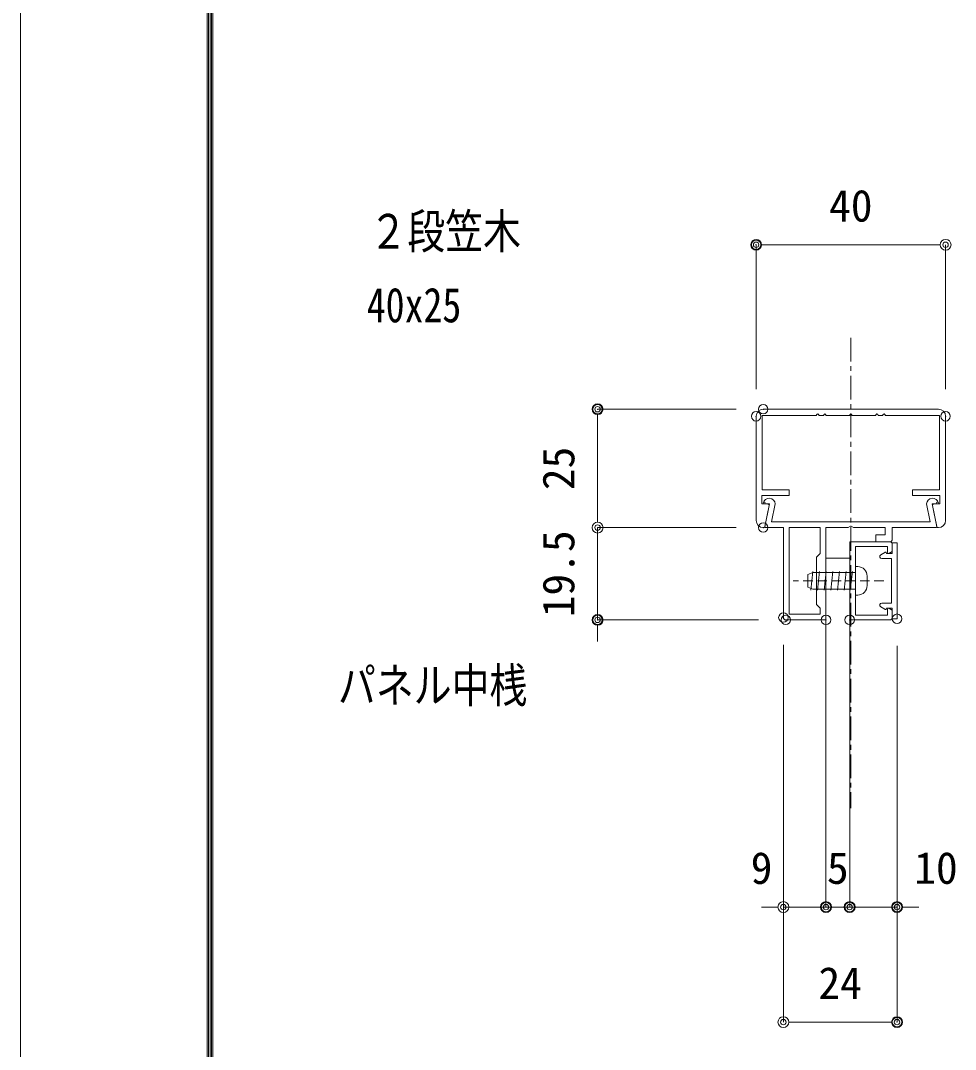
# Model space of a CAD drawing. Units: millimetres, scale not verified. Extents: x -1682 to 1682, y -1188 to 1188.
# Drawn here: x -1682 to -1287.2, y -336.8 to 97.8 of the extents above; entities that cross this region are included whole.
import ezdxf
from ezdxf.enums import TextEntityAlignment as Align

# ---------------------------------------------------------------- set-up
doc = ezdxf.new("R2010")
doc.units = ezdxf.units.MM
doc.header["$LTSCALE"] = 8
doc.header["$PDMODE"] = 32
doc.header["$PDSIZE"] = 4
doc.linetypes.add('USER1', pattern=[2, 1.25, -0.25, 0.25, -0.25])
doc.linetypes.add('USER3', pattern=[0.375, 0.25, -0.125])
for name, color, linetype, lineweight in [('0-0_0', 7, 'Continuous', 18), ('0-1_DEFPOINTS', 7, 'Continuous', 18), ('0-6_WAKU', 7, 'Continuous', 18), ('0-A_6ﾊｯﾁﾝｸﾞ', 4, 'Continuous', 18), ('0-B_51破線ｱﾙﾐ', 3, 'USER3', 18), ('0-E_3中心線', 2, 'USER1', 18), ('0-F_41ｱﾙﾐ', 6, 'Continuous', 18), ('1-0_1手摺寸法', 3, 'Continuous', 18), ('1-3_CYAN', 4, 'Continuous', 18)]:
    doc.layers.add(name, color=color, linetype=linetype, lineweight=lineweight)
doc.layers.add('0-2_笠木', color=7, linetype='Continuous')
doc.layers.add('0-3_MOJI', color=7, linetype='Continuous')
doc.styles.add('ＭＳ ゴシック', font='')
doc.styles.get('ＭＳ ゴシック').set_extended_font_data('MS Gothic')

# ---------------------------------------------------------------- blocks, each defined once
blk = doc.blocks.new('_ORIGIN2')
at = {"layer": '0-0_0'}
blk.add_line((-0.5, 0), (-1, 0), dxfattribs=at)
for radius in [0.5, 0.25]:
    blk.add_circle((0, 0), radius, dxfattribs=at)
blk = doc.blocks.new('D71')
at = {"layer": '0-1_DEFPOINTS'}
for p in [(-1296.581, 357.572), (-1226.607, 357.572), (-1226.607, 307.572)]:
    blk.add_point(p, dxfattribs=at)
at = {"layer": '1-0_1手摺寸法', "color": 7}
for p, q in [((-1238.107, 357.572), (-1296.581, 357.572)), ((-1296.581, 312.172), (-1296.581, 352.972)), ((-1238.107, 307.572), (-1296.581, 307.572))]:
    blk.add_line(p, q, dxfattribs=at)
at = {"layer": '1-0_1手摺寸法', "xscale": 4.6, "yscale": 4.6}
for p, rotation in [((-1296.581, 357.572), 90), ((-1296.581, 307.572), 270)]:
    blk.add_blockref('_ORIGIN2', p, dxfattribs=dict(at, rotation=rotation))
at = {"layer": '1-0_1手摺寸法', "color": 7, "style": 'ＭＳ ゴシック'}
blk.add_text('25', height=13.49, rotation=90, dxfattribs=at).set_placement((-1302.331, 323.372), align=Align.BOTTOM_LEFT)
blk = doc.blocks.new('D72')
at = {"layer": '0-1_DEFPOINTS'}
for p in [(-1226.607, 307.572), (-1296.581, 268.572), (-1217.107, 268.572)]:
    blk.add_point(p, dxfattribs=at)
at = {"layer": '1-0_1手摺寸法', "color": 7}
for p, q in [((-1296.581, 312.172), (-1296.581, 316.772)), ((-1238.107, 307.572), (-1296.581, 307.572)), ((-1296.581, 307.572), (-1296.581, 268.572)), ((-1228.607, 268.572), (-1296.581, 268.572)), ((-1296.581, 263.972), (-1296.581, 259.372))]:
    blk.add_line(p, q, dxfattribs=at)
at = {"layer": '1-0_1手摺寸法', "xscale": 4.6, "yscale": 4.6}
for p, rotation in [((-1296.581, 307.572), 270), ((-1296.581, 268.572), 90)]:
    blk.add_blockref('_ORIGIN2', p, dxfattribs=dict(at, rotation=rotation))
at = {"layer": '1-0_1手摺寸法', "color": 7, "style": 'ＭＳ ゴシック'}
blk.add_text('19.5', height=13.49, rotation=90, dxfattribs=at).set_placement((-1302.331, 269.672), align=Align.BOTTOM_LEFT)
blk = doc.blocks.new('D73')
at = {"layer": '0-1_DEFPOINTS'}
for p in [(-1218.107, 269.572), (-1200.107, 268.572), (-1200.107, 147.244)]:
    blk.add_point(p, dxfattribs=at)
at = {"layer": '1-0_1手摺寸法', "color": 7}
for p, q in [((-1218.107, 258.072), (-1218.107, 147.244)), ((-1200.107, 257.072), (-1200.107, 147.244)), ((-1222.707, 147.244), (-1227.307, 147.244)), ((-1218.107, 147.244), (-1200.107, 147.244)), ((-1195.507, 147.244), (-1190.907, 147.244))]:
    blk.add_line(p, q, dxfattribs=at)
at = {"layer": '1-0_1手摺寸法', "xscale": 4.6, "yscale": 4.6}
blk.add_blockref('_ORIGIN2', (-1218.107, 147.244), dxfattribs=at)
at = {"layer": '1-0_1手摺寸法', "xscale": 4.6, "yscale": 4.6, "rotation": 180}
blk.add_blockref('_ORIGIN2', (-1200.107, 147.244), dxfattribs=at)
at = {"layer": '1-0_1手摺寸法', "color": 7, "style": 'ＭＳ ゴシック'}
blk.add_text('9', height=13.49, dxfattribs=at).set_placement((-1231.907, 152.994), align=Align.BOTTOM_LEFT)
blk = doc.blocks.new('D74')
at = {"layer": '0-1_DEFPOINTS'}
for p in [(-1200.107, 268.572), (-1190.107, 268.572), (-1190.107, 147.244)]:
    blk.add_point(p, dxfattribs=at)
at = {"layer": '1-0_1手摺寸法', "color": 7}
for p, q in [((-1200.107, 257.072), (-1200.107, 147.244)), ((-1190.107, 257.072), (-1190.107, 147.244)), ((-1204.707, 147.244), (-1209.307, 147.244)), ((-1200.107, 147.244), (-1190.107, 147.244)), ((-1185.507, 147.244), (-1180.907, 147.244))]:
    blk.add_line(p, q, dxfattribs=at)
at = {"layer": '1-0_1手摺寸法', "xscale": 4.6, "yscale": 4.6}
blk.add_blockref('_ORIGIN2', (-1200.107, 147.244), dxfattribs=at)
at = {"layer": '1-0_1手摺寸法', "xscale": 4.6, "yscale": 4.6, "rotation": 180}
blk.add_blockref('_ORIGIN2', (-1190.107, 147.244), dxfattribs=at)
at = {"layer": '1-0_1手摺寸法', "color": 7, "style": 'ＭＳ ゴシック'}
blk.add_text('5', height=13.49, dxfattribs=at).set_placement((-1199.707, 152.994), align=Align.BOTTOM_LEFT)
blk = doc.blocks.new('D75')
at = {"layer": '0-1_DEFPOINTS'}
for p in [(-1190.107, 268.572), (-1170.107, 269.072), (-1170.107, 147.244)]:
    blk.add_point(p, dxfattribs=at)
at = {"layer": '1-0_1手摺寸法', "color": 7}
for p, q in [((-1190.107, 257.072), (-1190.107, 147.244)), ((-1170.107, 257.572), (-1170.107, 147.244)), ((-1194.707, 147.244), (-1199.307, 147.244)), ((-1190.107, 147.244), (-1170.107, 147.244)), ((-1165.507, 147.244), (-1160.907, 147.244))]:
    blk.add_line(p, q, dxfattribs=at)
at = {"layer": '1-0_1手摺寸法', "xscale": 4.6, "yscale": 4.6}
blk.add_blockref('_ORIGIN2', (-1190.107, 147.244), dxfattribs=at)
at = {"layer": '1-0_1手摺寸法', "xscale": 4.6, "yscale": 4.6, "rotation": 180}
blk.add_blockref('_ORIGIN2', (-1170.107, 147.244), dxfattribs=at)
at = {"layer": '1-0_1手摺寸法', "color": 7, "style": 'ＭＳ ゴシック'}
blk.add_text('10', height=13.49, dxfattribs=at).set_placement((-1162.826, 153.021), align=Align.BOTTOM_LEFT)
blk = doc.blocks.new('D76')
at = {"layer": '0-1_DEFPOINTS'}
for p in [(-1218.107, 269.572), (-1170.107, 269.072), (-1170.107, 98.642)]:
    blk.add_point(p, dxfattribs=at)
at = {"layer": '1-0_1手摺寸法', "color": 7}
for p, q in [((-1218.107, 258.072), (-1218.107, 98.642)), ((-1170.107, 257.572), (-1170.107, 98.642)), ((-1213.507, 98.642), (-1174.707, 98.642))]:
    blk.add_line(p, q, dxfattribs=at)
at = {"layer": '1-0_1手摺寸法', "xscale": 4.6, "yscale": 4.6, "rotation": 180}
blk.add_blockref('_ORIGIN2', (-1218.107, 98.642), dxfattribs=at)
at = {"layer": '1-0_1手摺寸法', "xscale": 4.6, "yscale": 4.6}
blk.add_blockref('_ORIGIN2', (-1170.107, 98.642), dxfattribs=at)
at = {"layer": '1-0_1手摺寸法', "color": 7, "style": 'ＭＳ ゴシック'}
blk.add_text('24', height=13.49, dxfattribs=at).set_placement((-1203.307, 104.392), align=Align.BOTTOM_LEFT)
blk = doc.blocks.new('D53')
at = {"layer": '0-1_DEFPOINTS'}
for p in [(-1229.607, 427.028), (-1229.607, 354.572), (-1149.607, 354.572)]:
    blk.add_point(p, dxfattribs=at)
at = {"layer": '1-0_1手摺寸法', "color": 7}
for p, q in [((-1229.607, 366.072), (-1229.607, 427.028)), ((-1154.207, 427.028), (-1225.007, 427.028)), ((-1149.607, 366.072), (-1149.607, 427.028))]:
    blk.add_line(p, q, dxfattribs=at)
at = {"layer": '1-0_1手摺寸法', "xscale": 4.6, "yscale": 4.6, "rotation": 180}
blk.add_blockref('_ORIGIN2', (-1229.607, 427.028), dxfattribs=at)
at = {"layer": '1-0_1手摺寸法', "xscale": 4.6, "yscale": 4.6}
blk.add_blockref('_ORIGIN2', (-1149.607, 427.028), dxfattribs=at)
at = {"layer": '1-0_1手摺寸法', "color": 7, "style": 'ＭＳ ゴシック'}
blk.add_text('40', height=13.49, dxfattribs=at).set_placement((-1198.807, 432.778), align=Align.BOTTOM_LEFT)
blk = doc.blocks.new('A$C5EFB2CC2')
at = {"layer": '0-F_41ｱﾙﾐ'}
for p, q in [((20, 25), (1.5, 25)), ((12.831, 23.907), (12.7, 23.7)), ((13.169, 23.907), (13.3, 23.7)), ((14.331, 23.907), (14.2, 23.7)), ((14.669, 23.907), (14.8, 23.7)), ((19.831, 23.907), (19.7, 23.7)), ((20, 25), (38.5, 25)), ((20.169, 23.907), (20.3, 23.7)), ((25.331, 23.907), (25.2, 23.7)), ((25.669, 23.907), (25.8, 23.7)), ((26.831, 23.907), (26.7, 23.7)), ((27.169, 23.907), (27.3, 23.7)), ((0, 23.5), (0, 1.5)), ((1.3, 23.7), (1.3, 8)), ((12.7, 23.7), (1.3, 23.7)), ((14.2, 23.7), (13.3, 23.7)), ((19.7, 23.7), (14.8, 23.7)), ((20.3, 23.7), (25.2, 23.7)), ((25.8, 23.7), (26.7, 23.7)), ((27.3, 23.7), (38.7, 23.7)), ((38.7, 23.7), (38.7, 8)), ((40, 23.5), (40, 1.5)), ((1.2, 6.8), (7, 6.8)), ((1.2, 6.8), (1.2, 5)), ((1.3, 8), (7, 8)), ((7, 8), (7, 6.8)), ((33, 8), (33, 6.8)), ((38.7, 8), (33, 8)), ((38.8, 6.8), (33, 6.8)), ((38.8, 6.8), (38.8, 5)), ((1.2, 5), (2.434, 5)), ((1.832, 0.161), (2.728, 4.641)), ((38.168, 0.161), (37.272, 4.641)), ((38.8, 5), (37.566, 5)), ((1.5, 0), (1.636, 0)), ((38.5, 0), (38.364, 0))]:
    blk.add_line(p, q, dxfattribs=at)
for centre, radius, start, end in [((1.5, 23.5), 1.5, 90, 180), ((13, 23.8), 0.2, 32.33353, 147.66647), ((14.5, 23.8), 0.2, 32.33353, 147.66647), ((20, 23.8), 0.2, 90, 147.66647), ((20, 23.8), 0.2, 32.33353, 90), ((25.5, 23.8), 0.2, 32.33353, 147.66647), ((27, 23.8), 0.2, 32.33353, 147.66647), ((38.5, 23.5), 1.5, 0, 90), ((2.434, 4.7), 0.3, 348.69007, 90), ((37.566, 4.7), 0.3, 90, 191.30993), ((1.5, 1.5), 1.5, 180, 270), ((1.636, 0.2), 0.2, 270, 348.69007), ((38.364, 0.2), 0.2, 191.30993, 270), ((38.5, 1.5), 1.5, 270, 0)]:
    blk.add_arc(centre, radius, start, end, dxfattribs=at)
blk = doc.blocks.new('HK-095')
at = {"layer": '0-F_41ｱﾙﾐ'}
for p, q in [((-10, 16.25), (-9, 16.25)), ((-9, 16.25), (-9, 14)), ((-9, 16), (-9, 14.431)), ((0, 16.5), (-8.5, 16.5)), ((-8, 15.5), (-8, 14.2)), ((-1.2, 15.5), (-8, 15.5)), ((-1.2, 15.5), (-1.2, 1)), ((0, 16.5), (0, 8.55)), ((-8.292, 14.022), (-9, 14.431)), ((-9, 14), (-7.75, 14)), ((-7.75, 14.1), (-7.75, 14)), ((-7.424, 14.255), (-6.552, 13.751)), ((-8.8, 13), (-6.797, 13)), ((0, 8.55), (-0.207, 8.419)), ((0, 8.55), (-0.207, 8.419)), ((0, 7.95), (-0.207, 8.081)), ((0, 7.95), (-0.207, 8.081)), ((0, 7.95), (0, 0)), ((-9, 2.5), (-7.75, 2.5)), ((-8.292, 2.478), (-9, 2.069)), ((-8, 1), (-8, 2.3)), ((-7.75, 2.4), (-7.75, 2.5)), ((-7.424, 2.245), (-6.552, 2.749)), ((-9, 0.5), (-9, 2.069)), ((0, 0), (-8.5, 0)), ((-1.2, 1), (-8, 1))]:
    blk.add_line(p, q, dxfattribs=at)
for points in [[(-10, 16.25), (-10, 0.25), (-9, 0.25)], [(-8.8, 13), (-8.8, 3.5), (-6.797, 3.5)], [(-9, 2.5), (-9, 0.25), (-9, 2.5)]]:
    blk.add_lwpolyline(points, dxfattribs=at)
for centre, radius, start, end in [((-8.5, 16), 0.5, 90, 180), ((-8.2, 14.2), 0.2, 237.42987, 0), ((-7.55, 14.1), 0.2, 50.79295, 180), ((-6.754, 13.402), 0.404, 263.84349, 60.07532), ((-0.1, 8.25), 0.2, 122.33353, 237.66647), ((-0.1, 8.25), 0.2, 122.33353, 237.66647), ((-8.2, 2.3), 0.2, 0, 122.57013), ((-7.55, 2.4), 0.2, 180, 309.20705), ((-6.754, 3.098), 0.404, 299.92468, 96.15651), ((-8.5, 0.5), 0.5, 180, 270)]:
    blk.add_arc(centre, radius, start, end, dxfattribs=at)
blk = doc.blocks.new('A$C43F735A4')
at = {"layer": '0-A_6ﾊｯﾁﾝｸﾞ'}
for p, q in [((5, 15.421), (1, 14.952)), ((5, 15.421), (1, 14.952)), ((1.25, 14.993), (1.664, 15.993)), ((4.336, 15.993), (1.664, 15.993)), ((4.75, 14.993), (4.336, 15.993)), ((5, 14.011), (1, 13.542)), ((5, 14.011), (1, 13.542)), ((1.25, 5.993), (1.25, 14.993)), ((4.75, 5.993), (4.75, 14.993)), ((5, 12.602), (1, 12.132)), ((5, 12.602), (1, 12.132)), ((5, 11.192), (1, 10.723)), ((5, 11.192), (1, 10.723)), ((5, 9.782), (1, 9.313)), ((5, 9.782), (1, 9.313)), ((5, 8.373), (1, 7.904)), ((5, 8.373), (1, 7.904)), ((5, 7.055), (1, 6.586)), ((5, 7.055), (1, 6.586)), ((0, 5.493), (0, 5.793)), ((5.8, 5.993), (0.2, 5.993)), ((6, 5.493), (6, 5.793)), ((4, 3.493), (2, 3.493))]:
    blk.add_line(p, q, dxfattribs=at)
for centre, radius, start, end in [((0.2, 5.793), 0.2, 90, 180), ((2, 5.493), 2, 180, 270), ((4, 5.493), 2, 270, 0), ((5.8, 5.793), 0.2, 0, 90)]:
    blk.add_arc(centre, radius, start, end, dxfattribs=at)
at = {"layer": '0-B_51破線ｱﾙﾐ'}
blk.add_line((3, 0), (3, 19.154), dxfattribs=at)
blk = doc.blocks.new('A$C3EFD4DCF')
at = {"layer": '0-F_41ｱﾙﾐ'}
for p, q in [((0.2, 24.5), (1.3, 24.5)), ((1.3, 24.5), (0.348, 19.739)), ((2.524, 24.5), (1.764, 20.7)), ((34.476, 24.5), (35.236, 20.7)), ((35.7, 24.5), (36.652, 19.739)), ((36.8, 24.5), (35.7, 24.5)), ((35.236, 20.7), (1.764, 20.7)), ((18.4, 19.773), (17.927, 19.5)), ((18.6, 19.773), (19.073, 19.5)), ((4.25, 19.5), (0.544, 19.5)), ((4.25, 19.5), (4.25, 0.5)), ((12.05, 19.5), (5.45, 19.5)), ((5.45, 19.5), (5.45, 1.2)), ((12.05, 14.05), (12.05, 19.5)), ((13.25, 8.823), (13.25, 19.5)), ((17.927, 19.5), (13.25, 19.5)), ((25.75, 19.5), (19.073, 19.5)), ((23.75, 16.5), (23.75, 18)), ((27.25, 19.5), (36.456, 19.5)), ((27.25, 17), (27.25, 19.5)), ((26.75, 16.5), (23.75, 16.5)), ((11.25, 13.25), (12.05, 14.05)), ((11.25, 13.25), (11.25, 3.25)), ((12.977, 8.35), (13.25, 8.823)), ((12.977, 8.15), (13.25, 7.677)), ((13.25, 0), (13.25, 7.677)), ((11.25, 3.25), (12.05, 2.45)), ((12.05, 2.45), (12.05, 1.2)), ((4.75, 0), (13.25, 0)), ((5.45, 1.2), (12.05, 1.2))]:
    blk.add_line(p, q, dxfattribs=at)
blk.add_lwpolyline([(23.75, 18), (25.75, 18), (25.75, 19.5)], dxfattribs=at)
for centre in [(0.2, 24.7), (36.8, 24.7)]:
    blk.add_circle(centre, 0.2, dxfattribs=at)
for centre, radius, start, end in [((1.248, 24.422), 1.278, 3.51319, 167.42474), ((35.752, 24.422), 1.278, 12.57526, 176.48681), ((0.544, 19.7), 0.2, 168.69007, 270), ((18.5, 19.6), 0.2, 60, 120), ((36.456, 19.7), 0.2, 270, 11.30993), ((26.75, 17), 0.5, 270, 0), ((13.15, 8.25), 0.2, 150, 210), ((4.75, 0.5), 0.5, 180, 270)]:
    blk.add_arc(centre, radius, start, end, dxfattribs=at)

msp = doc.modelspace()

# ---------------------------------------------------------------- linework, layer by layer
at = {"layer": '0-1_DEFPOINTS', "color": 5}
msp.add_line((-1682, 1188), (-1682, -1188), dxfattribs=at)
at = {"layer": '0-6_WAKU'}
for p, q in [((-1603.2, 1133.2), (-1603.2, -1129.2)), ((-1602.6, 1132.6), (-1602.6, -1128.6)), ((-1602, 1132), (-1602, -1128)), ((-1601.4, 1131.4), (-1601.4, -1127.4)), ((-1600.8, 1130.8), (-1600.8, -1126.8))]:
    msp.add_line(p, q, dxfattribs=at)
at = {"layer": '0-E_3中心線'}
msp.add_line((-1331.346, -36.211), (-1331.346, -234.86), dxfattribs=at)
at = {"layer": '1-3_CYAN'}
for p, q in [((-1341.846, -129.25), (-1331.846, -129.25)), ((-1341.846, -224.415), (-1341.846, -129.25)), ((-1331.846, -224.415), (-1331.846, -129.25))]:
    msp.add_line(p, q, dxfattribs=at)

# ---------------------------------------------------------------- block references
at = {"layer": '0-2_笠木', "xscale": 2, "yscale": 2}
msp.add_blockref('A$C3EFD4DCF', (-1368.346, -155.371), dxfattribs=at)
at = {"layer": '0-3_MOJI', "xscale": -2, "yscale": 2, "rotation": 90}
msp.add_blockref('A$C43F735A4', (-1317.461, -132.871), dxfattribs=at)
at = {"layer": '1-0_1手摺寸法'}
for name in ['D53', 'D71', 'D72', 'D73', 'D76', 'D74', 'D75']:
    msp.add_blockref(name, (-141.739, -423.942), dxfattribs=at)
at = {"layer": '1-0_1手摺寸法', "xscale": 2, "yscale": 2}
msp.add_blockref('A$C5EFB2CC2', (-1371.346, -116.371), dxfattribs=at)
at = {"layer": '1-0_1手摺寸法', "xscale": 2, "yscale": 2, "rotation": 180}
msp.add_blockref('HK-095', (-1331.846, -122.371), dxfattribs=at)

# ---------------------------------------------------------------- texts
at = {"layer": '0-0_0', "style": 'ＭＳ ゴシック', "width": 0.8}
for s, p in [('２段笠木 ', (-1534.669, -2.939)), ('40x25', (-1535.781, -34.06)), ('パネル中桟', (-1547.96, -194.71))]:
    msp.add_text(s, height=14.66, dxfattribs=at).set_placement(p, align=Align.BOTTOM_LEFT)

doc.saveas('drawing.dxf')
